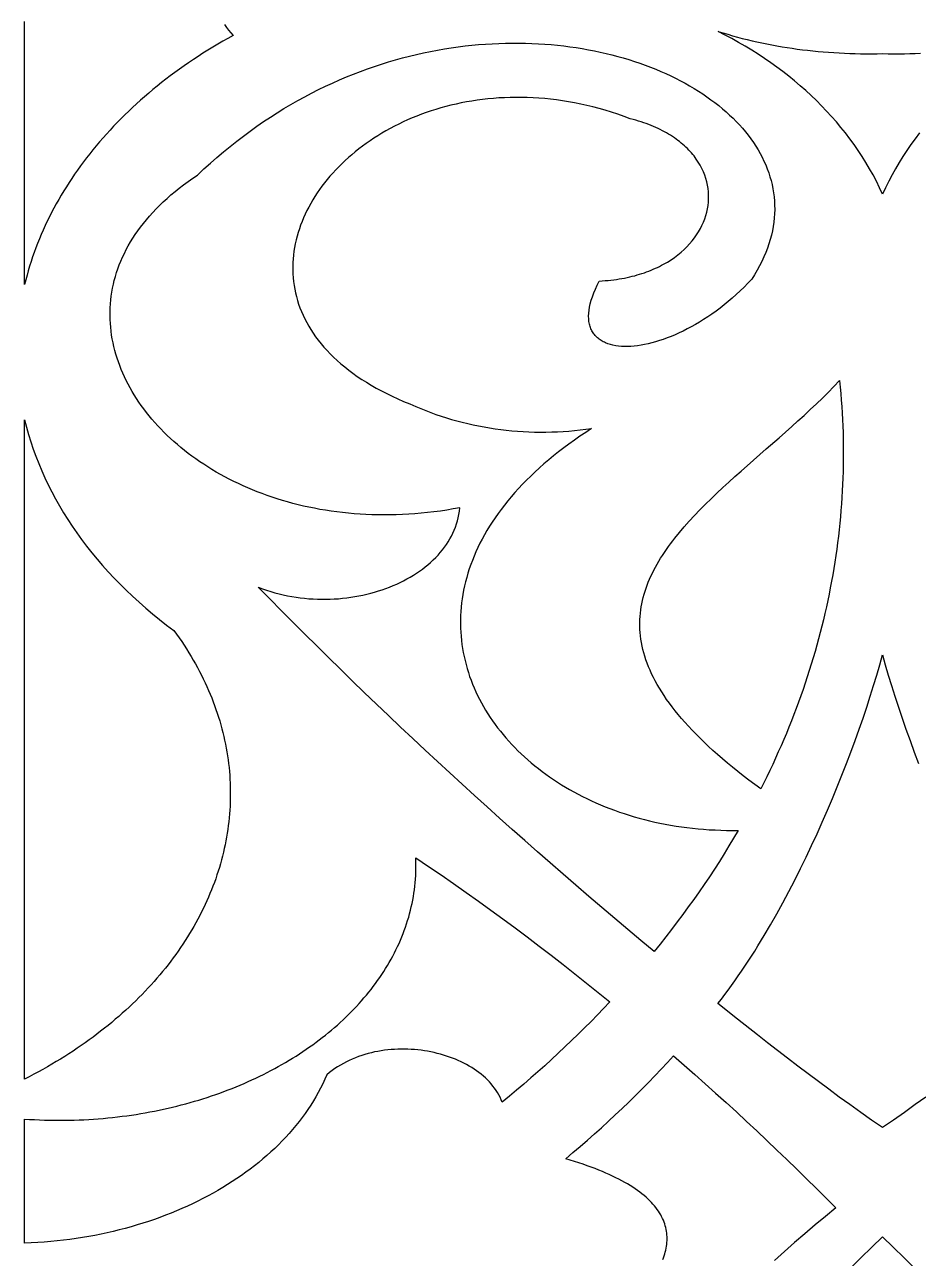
# Model space of a CAD drawing. Extents: x -4950 to -2150, y -1354 to 1346.
# Drawn here: x -4749.8 to -4594.3, y -389.5 to -174.9 of the extents above; entities that cross this region are included whole.
import ezdxf

# ---------------------------------------------------------------- set-up
doc = ezdxf.new("R2010")
doc.units = 0
doc.layers.add('LAYER_1', color=18, linetype='CONTINUOUS')

msp = doc.modelspace()

# ---------------------------------------------------------------- linework, layer by layer
at = {"layer": 'LAYER_1'}
for points in [[(-4715.04, -174.92), (-4714.71, -175.4), (-4714.36, -175.88), (-4713.98, -176.35), (-4713.58, -176.81), (-4714.47, -177.31), (-4715.36, -177.81), (-4716.24, -178.32), (-4717.1, -178.84), (-4717.96, -179.37), (-4718.81, -179.9), (-4719.65, -180.44), (-4720.48, -180.99), (-4721.3, -181.55), (-4722.11, -182.11), (-4722.91, -182.68), (-4723.7, -183.25), (-4724.49, -183.83), (-4725.26, -184.42), (-4726.02, -185.01), (-4726.77, -185.61), (-4727.51, -186.22), (-4728.24, -186.83), (-4728.96, -187.45), (-4729.67, -188.07), (-4730.37, -188.7), (-4731.06, -189.33), (-4731.74, -189.98), (-4732.41, -190.62), (-4733.07, -191.27), (-4733.72, -191.93), (-4734.36, -192.59), (-4734.98, -193.26), (-4735.6, -193.94), (-4736.2, -194.61), (-4736.79, -195.3), (-4737.38, -195.98), (-4737.95, -196.68), (-4738.51, -197.38), (-4739.06, -198.08), (-4739.6, -198.78), (-4740.12, -199.5), (-4740.64, -200.21), (-4741.14, -200.93), (-4741.63, -201.66), (-4742.11, -202.39), (-4742.58, -203.12), (-4743.04, -203.85), (-4743.49, -204.6), (-4743.92, -205.34), (-4744.34, -206.09), (-4744.75, -206.84), (-4745.15, -207.6), (-4745.54, -208.35), (-4745.91, -209.12), (-4746.27, -209.88), (-4746.62, -210.65), (-4746.96, -211.42), (-4747.28, -212.2), (-4747.6, -212.98), (-4747.9, -213.76), (-4748.18, -214.54), (-4748.46, -215.33), (-4748.72, -216.12), (-4748.97, -216.91), (-4749.21, -217.71), (-4749.43, -218.51), (-4749.64, -219.31), (-4749.84, -220.11), (-4749.84, -174.39)], [(-4594.11, -193.76), (-4594.87, -194.76), (-4595.61, -195.77), (-4596.32, -196.79), (-4597, -197.84), (-4597.66, -198.9), (-4598.3, -199.97), (-4598.9, -201.06), (-4599.48, -202.16), (-4600.03, -203.28), (-4600.55, -204.41), (-4601.07, -203.28), (-4601.62, -202.16), (-4602.2, -201.06), (-4602.81, -199.97), (-4603.44, -198.9), (-4604.1, -197.84), (-4604.79, -196.79), (-4605.5, -195.77), (-4606.23, -194.76), (-4606.99, -193.76), (-4607.78, -192.78), (-4608.59, -191.82), (-4609.42, -190.87), (-4610.28, -189.94), (-4611.16, -189.03), (-4612.06, -188.13), (-4612.98, -187.25), (-4613.92, -186.38), (-4614.89, -185.54), (-4615.87, -184.7), (-4616.88, -183.89), (-4617.91, -183.09), (-4618.95, -182.31), (-4620.01, -181.55), (-4621.1, -180.81), (-4622.2, -180.08), (-4623.32, -179.37), (-4624.45, -178.68), (-4625.6, -178.01), (-4626.77, -177.35), (-4627.95, -176.72), (-4629.15, -176.1), (-4628.32, -176.35), (-4627.49, -176.6), (-4626.65, -176.84), (-4625.81, -177.07), (-4624.96, -177.3), (-4624.11, -177.51), (-4623.26, -177.71), (-4622.4, -177.91), (-4621.53, -178.1), (-4620.67, -178.28), (-4619.8, -178.45), (-4618.92, -178.61), (-4618.04, -178.76), (-4617.16, -178.9), (-4616.27, -179.03), (-4615.38, -179.16), (-4614.48, -179.28), (-4613.58, -179.38), (-4612.68, -179.48), (-4611.77, -179.57), (-4610.86, -179.65), (-4609.94, -179.72), (-4609.02, -179.79), (-4608.1, -179.84), (-4607.17, -179.89), (-4606.24, -179.92), (-4605.3, -179.95), (-4604.36, -179.97), (-4603.41, -179.98), (-4602.46, -179.98), (-4601.51, -179.97), (-4600.55, -179.95), (-4599.59, -179.97), (-4598.64, -179.98), (-4597.69, -179.98), (-4596.75, -179.97), (-4595.8, -179.95), (-4594.87, -179.92), (-4593.93, -179.89)], [(-4593.03, -361.43), (-4594.88, -362.76), (-4596.75, -364.1), (-4598.64, -365.43), (-4600.55, -366.75), (-4602.46, -365.43), (-4604.35, -364.1), (-4606.22, -362.76), (-4608.07, -361.43), (-4609.9, -360.09), (-4611.72, -358.75), (-4613.52, -357.4), (-4615.3, -356.05), (-4617.07, -354.7), (-4618.83, -353.35), (-4620.58, -351.99), (-4622.32, -350.63), (-4625.77, -347.91), (-4629.19, -345.17), (-4628.59, -344.4), (-4628, -343.63), (-4627.41, -342.83), (-4626.82, -342.03), (-4626.24, -341.21), (-4625.65, -340.38), (-4625.08, -339.54), (-4624.5, -338.68), (-4623.93, -337.81), (-4623.36, -336.93), (-4622.8, -336.05), (-4622.24, -335.15), (-4621.13, -333.32), (-4620.03, -331.46), (-4618.96, -329.56), (-4617.9, -327.63), (-4616.86, -325.68), (-4615.83, -323.71), (-4614.83, -321.71), (-4613.85, -319.7), (-4612.89, -317.68), (-4611.95, -315.65), (-4611.04, -313.61), (-4610.15, -311.56), (-4609.28, -309.52), (-4608.44, -307.49), (-4607.62, -305.46), (-4606.83, -303.44), (-4606.07, -301.43), (-4605.33, -299.44), (-4604.62, -297.47), (-4603.95, -295.53), (-4603.3, -293.61), (-4602.69, -291.72), (-4602.1, -289.87), (-4601.55, -288.05), (-4601.04, -286.28), (-4600.55, -284.54), (-4600.07, -286.28), (-4599.55, -288.05), (-4599, -289.87), (-4598.42, -291.72), (-4597.8, -293.61), (-4597.16, -295.53), (-4596.48, -297.47), (-4595.77, -299.44), (-4595.04, -301.43), (-4594.28, -303.44)], [(-4638.78, -389.72), (-4638.65, -389.39), (-4638.54, -389.05), (-4638.44, -388.72), (-4638.35, -388.39), (-4638.27, -388.06), (-4638.2, -387.73), (-4638.14, -387.4), (-4638.1, -387.07), (-4638.07, -386.74), (-4638.05, -386.41), (-4638.04, -386.09), (-4638.05, -385.76), (-4638.06, -385.43), (-4638.1, -385.11), (-4638.14, -384.78), (-4638.2, -384.46), (-4638.27, -384.14), (-4638.35, -383.82), (-4638.45, -383.5), (-4638.57, -383.18), (-4638.69, -382.86), (-4638.83, -382.54), (-4638.99, -382.23), (-4639.16, -381.92), (-4639.35, -381.6), (-4639.55, -381.29), (-4639.76, -380.98), (-4639.99, -380.67), (-4640.24, -380.37), (-4640.5, -380.06), (-4640.78, -379.76), (-4641.07, -379.46), (-4641.38, -379.16), (-4641.71, -378.86), (-4642.05, -378.57), (-4642.41, -378.27), (-4642.79, -377.98), (-4643.18, -377.69), (-4643.6, -377.4), (-4644.02, -377.12), (-4644.47, -376.84), (-4644.93, -376.56), (-4645.41, -376.28), (-4645.91, -376), (-4646.43, -375.73), (-4646.97, -375.46), (-4647.52, -375.19), (-4648.1, -374.92), (-4648.69, -374.66), (-4649.3, -374.4), (-4649.93, -374.14), (-4650.58, -373.88), (-4651.25, -373.63), (-4651.94, -373.38), (-4652.65, -373.13), (-4653.38, -372.89), (-4654.13, -372.65), (-4654.9, -372.41), (-4655.69, -372.18), (-4654.42, -371.11), (-4653.16, -370.04), (-4651.91, -368.95), (-4650.68, -367.86), (-4649.46, -366.77), (-4648.26, -365.66), (-4647.06, -364.55), (-4645.88, -363.44), (-4644.71, -362.31), (-4643.56, -361.18), (-4642.42, -360.04), (-4641.29, -358.9), (-4640.17, -357.75), (-4639.07, -356.59), (-4637.98, -355.43), (-4636.9, -354.25), (-4635.06, -355.87), (-4633.22, -357.49), (-4631.4, -359.11), (-4629.59, -360.75), (-4627.79, -362.38), (-4625.99, -364.03), (-4624.22, -365.67), (-4622.45, -367.33), (-4620.69, -368.99), (-4618.94, -370.65), (-4617.21, -372.32), (-4615.49, -373.99), (-4613.77, -375.66), (-4612.07, -377.34), (-4610.38, -379.03), (-4608.7, -380.71), (-4610.5, -382.19), (-4612.29, -383.69), (-4614.08, -385.2), (-4615.85, -386.73), (-4617.61, -388.28), (-4619.36, -389.84)], [(-4606.18, -391.24), (-4604.3, -389.39), (-4602.42, -387.56), (-4600.55, -385.76), (-4598.68, -387.56), (-4596.8, -389.39), (-4594.92, -391.24)]]:
    msp.add_lwpolyline(points, dxfattribs=at)
for points in [[(-4640.31, -336.1), (-4642.59, -334.19), (-4644.87, -332.28), (-4647.14, -330.37), (-4649.41, -328.45), (-4651.66, -326.53), (-4653.9, -324.6), (-4656.14, -322.67), (-4658.37, -320.73), (-4660.59, -318.79), (-4662.8, -316.84), (-4665, -314.89), (-4667.19, -312.93), (-4669.37, -310.96), (-4671.55, -309), (-4673.72, -307.02), (-4675.87, -305.05), (-4678.02, -303.06), (-4680.16, -301.08), (-4682.29, -299.08), (-4684.42, -297.09), (-4686.53, -295.08), (-4688.63, -293.08), (-4690.73, -291.07), (-4692.82, -289.05), (-4694.89, -287.03), (-4696.96, -285), (-4699.02, -282.97), (-4701.07, -280.94), (-4703.12, -278.9), (-4705.15, -276.85), (-4707.17, -274.8), (-4709.19, -272.75), (-4708.47, -273.02), (-4707.75, -273.27), (-4707.02, -273.5), (-4706.29, -273.72), (-4705.56, -273.91), (-4704.83, -274.08), (-4704.09, -274.24), (-4703.35, -274.38), (-4702.61, -274.5), (-4701.87, -274.6), (-4701.12, -274.69), (-4700.38, -274.76), (-4699.64, -274.81), (-4698.9, -274.84), (-4698.16, -274.86), (-4697.43, -274.86), (-4696.69, -274.84), (-4695.96, -274.81), (-4695.24, -274.76), (-4694.51, -274.69), (-4693.8, -274.61), (-4693.08, -274.52), (-4692.37, -274.4), (-4691.67, -274.28), (-4690.98, -274.13), (-4690.29, -273.98), (-4689.61, -273.81), (-4688.94, -273.62), (-4688.27, -273.42), (-4687.62, -273.21), (-4686.97, -272.98), (-4686.33, -272.74), (-4685.71, -272.48), (-4685.09, -272.22), (-4684.49, -271.93), (-4683.9, -271.64), (-4683.32, -271.33), (-4682.75, -271.01), (-4682.2, -270.68), (-4681.66, -270.34), (-4681.14, -269.98), (-4680.63, -269.62), (-4680.13, -269.24), (-4679.65, -268.85), (-4679.19, -268.45), (-4678.74, -268.03), (-4678.31, -267.61), (-4677.9, -267.18), (-4677.51, -266.73), (-4677.13, -266.28), (-4676.78, -265.82), (-4676.44, -265.34), (-4676.13, -264.86), (-4675.83, -264.36), (-4675.56, -263.86), (-4675.31, -263.35), (-4675.07, -262.83), (-4674.87, -262.3), (-4674.68, -261.76), (-4674.52, -261.22), (-4674.38, -260.67), (-4674.27, -260.1), (-4674.18, -259.53), (-4674.12, -258.96), (-4675.25, -259.16), (-4676.38, -259.35), (-4677.5, -259.51), (-4678.62, -259.66), (-4679.73, -259.79), (-4680.83, -259.9), (-4681.92, -260), (-4683.01, -260.07), (-4684.1, -260.13), (-4685.17, -260.17), (-4686.24, -260.2), (-4687.3, -260.2), (-4688.36, -260.19), (-4689.4, -260.17), (-4690.44, -260.12), (-4691.47, -260.07), (-4692.5, -259.99), (-4693.51, -259.9), (-4694.52, -259.79), (-4695.51, -259.67), (-4696.5, -259.54), (-4697.48, -259.39), (-4698.46, -259.22), (-4699.42, -259.04), (-4700.37, -258.85), (-4701.31, -258.64), (-4702.25, -258.42), (-4703.17, -258.18), (-4704.09, -257.93), (-4704.99, -257.67), (-4705.88, -257.4), (-4706.77, -257.11), (-4707.64, -256.81), (-4708.5, -256.49), (-4709.36, -256.17), (-4710.2, -255.83), (-4711.03, -255.48), (-4711.84, -255.12), (-4712.65, -254.75), (-4713.45, -254.37), (-4714.23, -253.97), (-4715, -253.57), (-4715.76, -253.15), (-4716.51, -252.73), (-4717.24, -252.29), (-4717.96, -251.85), (-4718.67, -251.39), (-4719.37, -250.93), (-4720.05, -250.45), (-4720.72, -249.97), (-4721.38, -249.48), (-4722.03, -248.97), (-4722.66, -248.46), (-4723.27, -247.95), (-4723.87, -247.42), (-4724.46, -246.89), (-4725.04, -246.35), (-4725.6, -245.8), (-4726.14, -245.24), (-4726.67, -244.68), (-4727.19, -244.11), (-4727.69, -243.53), (-4728.17, -242.95), (-4728.64, -242.36), (-4729.1, -241.76), (-4729.54, -241.16), (-4729.96, -240.56), (-4730.37, -239.94), (-4730.76, -239.33), (-4731.13, -238.7), (-4731.49, -238.08), (-4731.83, -237.44), (-4732.16, -236.81), (-4732.47, -236.17), (-4732.76, -235.52), (-4733.03, -234.88), (-4733.29, -234.22), (-4733.53, -233.57), (-4733.75, -232.91), (-4733.95, -232.25), (-4734.14, -231.59), (-4734.31, -230.92), (-4734.46, -230.25), (-4734.59, -229.58), (-4734.7, -228.91), (-4734.79, -228.23), (-4734.87, -227.56), (-4734.92, -226.88), (-4734.96, -226.2), (-4734.98, -225.52), (-4734.98, -224.84), (-4734.95, -224.16), (-4734.91, -223.48), (-4734.85, -222.8), (-4734.77, -222.12), (-4734.67, -221.44), (-4734.54, -220.76), (-4734.4, -220.08), (-4734.24, -219.4), (-4734.05, -218.72), (-4733.84, -218.05), (-4733.62, -217.37), (-4733.37, -216.7), (-4733.1, -216.03), (-4732.81, -215.36), (-4732.49, -214.7), (-4732.16, -214.03), (-4731.8, -213.37), (-4731.42, -212.71), (-4731.02, -212.06), (-4730.59, -211.41), (-4730.14, -210.76), (-4729.67, -210.12), (-4729.18, -209.48), (-4728.66, -208.84), (-4728.12, -208.21), (-4727.56, -207.59), (-4726.97, -206.97), (-4726.36, -206.35), (-4725.72, -205.74), (-4725.06, -205.13), (-4724.38, -204.53), (-4723.67, -203.94), (-4722.94, -203.35), (-4722.18, -202.77), (-4721.39, -202.2), (-4720.59, -201.63), (-4719.75, -201.07), (-4718.64, -200.02), (-4717.51, -198.99), (-4716.38, -198), (-4715.24, -197.03), (-4714.1, -196.09), (-4712.94, -195.18), (-4711.78, -194.29), (-4710.62, -193.43), (-4709.44, -192.59), (-4708.27, -191.78), (-4707.08, -191), (-4705.9, -190.24), (-4704.71, -189.51), (-4703.51, -188.8), (-4702.31, -188.12), (-4701.11, -187.46), (-4699.9, -186.82), (-4698.69, -186.22), (-4697.48, -185.63), (-4696.26, -185.07), (-4695.05, -184.53), (-4693.83, -184.01), (-4692.61, -183.52), (-4691.39, -183.05), (-4690.17, -182.61), (-4688.95, -182.18), (-4687.73, -181.78), (-4686.51, -181.4), (-4685.29, -181.05), (-4684.07, -180.71), (-4682.86, -180.4), (-4681.64, -180.1), (-4680.43, -179.83), (-4679.22, -179.58), (-4678.01, -179.35), (-4676.8, -179.14), (-4675.6, -178.95), (-4674.41, -178.78), (-4673.21, -178.63), (-4672.02, -178.5), (-4670.84, -178.39), (-4669.66, -178.3), (-4668.48, -178.23), (-4667.32, -178.18), (-4666.15, -178.14), (-4665, -178.12), (-4663.85, -178.13), (-4662.71, -178.14), (-4661.57, -178.18), (-4660.44, -178.24), (-4659.33, -178.31), (-4658.21, -178.4), (-4657.11, -178.5), (-4656.02, -178.62), (-4654.94, -178.76), (-4653.86, -178.92), (-4652.8, -179.09), (-4651.74, -179.28), (-4650.7, -179.48), (-4649.67, -179.7), (-4648.65, -179.93), (-4647.64, -180.18), (-4646.64, -180.44), (-4645.66, -180.72), (-4644.68, -181.01), (-4643.72, -181.32), (-4642.78, -181.64), (-4641.85, -181.97), (-4640.93, -182.32), (-4640.02, -182.68), (-4639.13, -183.05), (-4638.26, -183.44), (-4637.4, -183.84), (-4636.56, -184.25), (-4635.73, -184.67), (-4634.92, -185.11), (-4634.12, -185.56), (-4633.34, -186.02), (-4632.58, -186.49), (-4631.84, -186.97), (-4631.12, -187.46), (-4630.41, -187.97), (-4629.72, -188.48), (-4629.05, -189.01), (-4628.4, -189.54), (-4627.77, -190.09), (-4627.16, -190.64), (-4626.57, -191.2), (-4626, -191.78), (-4625.45, -192.36), (-4624.92, -192.95), (-4624.41, -193.55), (-4623.93, -194.16), (-4623.47, -194.78), (-4623.03, -195.4), (-4622.61, -196.04), (-4622.22, -196.68), (-4621.85, -197.32), (-4621.5, -197.98), (-4621.18, -198.64), (-4620.88, -199.31), (-4620.61, -199.99), (-4620.36, -200.67), (-4620.14, -201.36), (-4619.94, -202.05), (-4619.77, -202.75), (-4619.63, -203.46), (-4619.51, -204.17), (-4619.42, -204.88), (-4619.36, -205.61), (-4619.33, -206.33), (-4619.32, -207.06), (-4619.34, -207.8), (-4619.39, -208.53), (-4619.47, -209.28), (-4619.58, -210.02), (-4619.72, -210.77), (-4619.89, -211.53), (-4620.09, -212.28), (-4620.32, -213.04), (-4620.58, -213.8), (-4620.88, -214.57), (-4621.2, -215.33), (-4621.56, -216.1), (-4621.95, -216.87), (-4622.37, -217.64), (-4622.83, -218.41), (-4623.32, -219.19), (-4623.98, -219.89), (-4624.65, -220.57), (-4625.33, -221.23), (-4626.02, -221.87), (-4626.71, -222.49), (-4627.41, -223.09), (-4628.12, -223.66), (-4628.82, -224.21), (-4629.53, -224.74), (-4630.25, -225.25), (-4630.96, -225.74), (-4631.68, -226.21), (-4632.4, -226.65), (-4633.11, -227.07), (-4633.83, -227.47), (-4634.54, -227.85), (-4635.24, -228.21), (-4635.95, -228.54), (-4636.65, -228.86), (-4637.34, -229.15), (-4638.03, -229.41), (-4638.71, -229.66), (-4639.38, -229.88), (-4640.04, -230.09), (-4640.69, -230.27), (-4641.33, -230.42), (-4641.96, -230.56), (-4642.58, -230.67), (-4643.19, -230.76), (-4643.78, -230.83), (-4644.36, -230.87), (-4644.92, -230.89), (-4645.46, -230.89), (-4645.99, -230.87), (-4646.5, -230.83), (-4646.99, -230.76), (-4647.46, -230.67), (-4647.91, -230.56), (-4648.34, -230.42), (-4648.75, -230.26), (-4648.95, -230.17), (-4649.14, -230.08), (-4649.32, -229.98), (-4649.5, -229.87), (-4649.67, -229.76), (-4649.84, -229.65), (-4650, -229.52), (-4650.15, -229.4), (-4650.29, -229.26), (-4650.43, -229.12), (-4650.57, -228.98), (-4650.69, -228.83), (-4650.81, -228.67), (-4650.93, -228.51), (-4651.03, -228.34), (-4651.13, -228.16), (-4651.22, -227.98), (-4651.3, -227.8), (-4651.38, -227.61), (-4651.45, -227.41), (-4651.51, -227.21), (-4651.56, -227), (-4651.6, -226.78), (-4651.64, -226.56), (-4651.69, -226.1), (-4651.7, -225.62), (-4651.69, -225.11), (-4651.63, -224.59), (-4651.54, -224.03), (-4651.42, -223.46), (-4651.25, -222.86), (-4651.05, -222.24), (-4650.81, -221.59), (-4650.53, -220.92), (-4650.21, -220.22), (-4649.84, -219.51), (-4649.33, -219.48), (-4648.82, -219.44), (-4648.32, -219.4), (-4647.82, -219.35), (-4647.33, -219.29), (-4646.85, -219.22), (-4646.38, -219.15), (-4645.91, -219.07), (-4645.45, -218.99), (-4644.99, -218.89), (-4644.54, -218.8), (-4644.1, -218.69), (-4643.67, -218.58), (-4643.24, -218.46), (-4642.82, -218.34), (-4642.41, -218.21), (-4642, -218.07), (-4641.6, -217.93), (-4641.21, -217.78), (-4640.82, -217.63), (-4640.44, -217.47), (-4640.07, -217.3), (-4639.7, -217.13), (-4639.34, -216.96), (-4638.99, -216.78), (-4638.65, -216.59), (-4637.98, -216.21), (-4637.34, -215.81), (-4636.73, -215.39), (-4636.15, -214.95), (-4635.6, -214.5), (-4635.08, -214.03), (-4634.58, -213.55), (-4634.12, -213.05), (-4633.69, -212.54), (-4633.28, -212.02), (-4632.91, -211.49), (-4632.56, -210.95), (-4632.25, -210.4), (-4631.97, -209.85), (-4631.71, -209.28), (-4631.49, -208.71), (-4631.3, -208.13), (-4631.14, -207.55), (-4631.02, -206.96), (-4630.92, -206.38), (-4630.85, -205.78), (-4630.82, -205.19), (-4630.82, -204.6), (-4630.85, -204.01), (-4630.91, -203.41), (-4631.01, -202.83), (-4631.14, -202.24), (-4631.3, -201.66), (-4631.49, -201.08), (-4631.72, -200.51), (-4631.98, -199.94), (-4632.28, -199.38), (-4632.61, -198.83), (-4632.97, -198.29), (-4633.16, -198.02), (-4633.36, -197.76), (-4633.57, -197.49), (-4633.79, -197.24), (-4634.02, -196.98), (-4634.26, -196.73), (-4634.5, -196.48), (-4634.76, -196.23), (-4635.02, -195.98), (-4635.29, -195.74), (-4635.57, -195.51), (-4635.86, -195.27), (-4636.15, -195.05), (-4636.46, -194.82), (-4636.77, -194.6), (-4637.1, -194.38), (-4637.43, -194.17), (-4637.77, -193.96), (-4638.12, -193.75), (-4638.48, -193.55), (-4638.85, -193.36), (-4639.22, -193.17), (-4639.61, -192.98), (-4640, -192.8), (-4640.41, -192.62), (-4640.82, -192.45), (-4641.24, -192.29), (-4641.67, -192.13), (-4642.11, -191.97), (-4642.56, -191.82), (-4643.02, -191.68), (-4643.49, -191.54), (-4643.96, -191.41), (-4644.45, -191.28), (-4645.54, -190.88), (-4646.63, -190.51), (-4647.72, -190.15), (-4648.8, -189.82), (-4649.87, -189.52), (-4650.95, -189.24), (-4652.01, -188.98), (-4653.08, -188.74), (-4654.13, -188.53), (-4655.19, -188.34), (-4656.23, -188.17), (-4657.27, -188.02), (-4658.31, -187.89), (-4659.34, -187.79), (-4660.36, -187.7), (-4661.37, -187.64), (-4662.38, -187.6), (-4663.38, -187.57), (-4664.38, -187.57), (-4665.36, -187.58), (-4666.34, -187.62), (-4667.31, -187.67), (-4668.27, -187.74), (-4669.23, -187.83), (-4670.17, -187.94), (-4671.11, -188.06), (-4672.04, -188.2), (-4672.96, -188.36), (-4673.87, -188.54), (-4674.77, -188.73), (-4675.66, -188.94), (-4676.54, -189.16), (-4677.41, -189.4), (-4678.26, -189.66), (-4679.11, -189.93), (-4679.95, -190.21), (-4680.78, -190.51), (-4681.59, -190.82), (-4682.39, -191.15), (-4683.19, -191.49), (-4683.96, -191.85), (-4684.73, -192.21), (-4685.49, -192.59), (-4686.23, -192.99), (-4686.96, -193.39), (-4687.67, -193.81), (-4688.38, -194.24), (-4689.07, -194.68), (-4689.74, -195.13), (-4690.41, -195.59), (-4691.05, -196.06), (-4691.69, -196.54), (-4692.31, -197.03), (-4692.91, -197.54), (-4693.5, -198.05), (-4694.07, -198.57), (-4694.63, -199.1), (-4695.18, -199.63), (-4695.7, -200.18), (-4696.21, -200.73), (-4696.71, -201.29), (-4697.19, -201.86), (-4697.65, -202.44), (-4698.1, -203.02), (-4698.52, -203.61), (-4698.93, -204.2), (-4699.33, -204.8), (-4699.7, -205.41), (-4700.06, -206.02), (-4700.4, -206.64), (-4700.72, -207.26), (-4701.02, -207.89), (-4701.31, -208.52), (-4701.57, -209.15), (-4701.82, -209.79), (-4702.04, -210.43), (-4702.25, -211.07), (-4702.44, -211.72), (-4702.6, -212.37), (-4702.75, -213.02), (-4702.88, -213.68), (-4702.98, -214.33), (-4703.06, -214.99), (-4703.13, -215.65), (-4703.17, -216.3), (-4703.19, -216.96), (-4703.19, -217.62), (-4703.16, -218.28), (-4703.12, -218.94), (-4703.05, -219.6), (-4702.96, -220.26), (-4702.85, -220.91), (-4702.71, -221.57), (-4702.55, -222.22), (-4702.37, -222.87), (-4702.16, -223.52), (-4701.93, -224.16), (-4701.67, -224.81), (-4701.39, -225.45), (-4701.09, -226.08), (-4700.76, -226.71), (-4700.41, -227.34), (-4700.03, -227.97), (-4699.63, -228.59), (-4699.2, -229.2), (-4698.74, -229.81), (-4698.26, -230.41), (-4697.75, -231.01), (-4697.22, -231.6), (-4696.66, -232.19), (-4696.07, -232.77), (-4695.45, -233.34), (-4694.81, -233.9), (-4694.14, -234.46), (-4693.45, -235.01), (-4692.72, -235.55), (-4691.97, -236.09), (-4691.19, -236.61), (-4690.38, -237.13), (-4689.54, -237.63), (-4688.67, -238.13), (-4687.77, -238.62), (-4686.84, -239.09), (-4685.89, -239.56), (-4684.9, -240.02), (-4683.89, -240.46), (-4682.84, -240.89), (-4681.76, -241.32), (-4680.9, -241.69), (-4680.03, -242.04), (-4679.15, -242.38), (-4678.26, -242.7), (-4677.36, -243.01), (-4676.45, -243.3), (-4675.54, -243.57), (-4674.61, -243.83), (-4673.68, -244.07), (-4672.74, -244.3), (-4671.8, -244.51), (-4670.85, -244.71), (-4669.89, -244.89), (-4668.93, -245.05), (-4667.96, -245.2), (-4666.99, -245.33), (-4666.02, -245.44), (-4665.04, -245.54), (-4664.06, -245.62), (-4663.07, -245.69), (-4662.09, -245.74), (-4661.1, -245.77), (-4660.11, -245.78), (-4659.12, -245.78), (-4658.12, -245.76), (-4657.13, -245.73), (-4656.14, -245.68), (-4655.15, -245.61), (-4654.16, -245.52), (-4653.17, -245.42), (-4652.18, -245.3), (-4651.19, -245.17), (-4652.21, -245.83), (-4653.21, -246.5), (-4654.18, -247.18), (-4655.12, -247.86), (-4656.04, -248.54), (-4656.93, -249.23), (-4657.8, -249.92), (-4658.65, -250.62), (-4659.47, -251.32), (-4660.26, -252.02), (-4661.04, -252.73), (-4661.78, -253.44), (-4662.51, -254.15), (-4663.21, -254.87), (-4663.88, -255.59), (-4664.54, -256.31), (-4665.17, -257.03), (-4665.78, -257.76), (-4666.36, -258.49), (-4666.92, -259.22), (-4667.46, -259.95), (-4667.98, -260.69), (-4668.47, -261.43), (-4668.94, -262.16), (-4669.39, -262.9), (-4669.82, -263.64), (-4670.22, -264.38), (-4670.61, -265.13), (-4670.97, -265.87), (-4671.31, -266.61), (-4671.63, -267.35), (-4671.93, -268.1), (-4672.21, -268.84), (-4672.47, -269.58), (-4672.71, -270.32), (-4672.92, -271.07), (-4673.12, -271.81), (-4673.3, -272.55), (-4673.45, -273.29), (-4673.59, -274.02), (-4673.71, -274.76), (-4673.8, -275.49), (-4673.88, -276.23), (-4673.94, -276.96), (-4673.98, -277.69), (-4674, -278.42), (-4674.01, -279.14), (-4673.99, -279.86), (-4673.95, -280.58), (-4673.9, -281.3), (-4673.83, -282.01), (-4673.74, -282.72), (-4673.63, -283.43), (-4673.51, -284.13), (-4673.37, -284.83), (-4673.21, -285.53), (-4673.03, -286.22), (-4672.84, -286.91), (-4672.63, -287.59), (-4672.4, -288.27), (-4672.15, -288.95), (-4671.89, -289.62), (-4671.61, -290.28), (-4671.32, -290.94), (-4671.01, -291.59), (-4670.69, -292.24), (-4670.34, -292.89), (-4669.99, -293.52), (-4669.62, -294.16), (-4669.23, -294.78), (-4668.82, -295.4), (-4668.41, -296.01), (-4667.97, -296.62), (-4667.53, -297.22), (-4667.06, -297.81), (-4666.59, -298.4), (-4666.1, -298.97), (-4665.59, -299.55), (-4665.07, -300.11), (-4664.54, -300.66), (-4664, -301.21), (-4663.44, -301.75), (-4662.86, -302.28), (-4662.28, -302.81), (-4661.68, -303.32), (-4661.06, -303.83), (-4660.44, -304.32), (-4659.8, -304.81), (-4659.15, -305.29), (-4658.49, -305.76), (-4657.81, -306.22), (-4657.13, -306.67), (-4656.43, -307.11), (-4655.72, -307.54), (-4655, -307.96), (-4654.26, -308.37), (-4653.52, -308.77), (-4652.76, -309.16), (-4652, -309.54), (-4651.22, -309.9), (-4650.43, -310.26), (-4649.63, -310.6), (-4648.82, -310.94), (-4648, -311.26), (-4647.18, -311.57), (-4646.34, -311.87), (-4645.49, -312.15), (-4644.63, -312.42), (-4643.76, -312.68), (-4642.88, -312.93), (-4642, -313.17), (-4641.1, -313.39), (-4640.2, -313.6), (-4639.28, -313.8), (-4638.36, -313.98), (-4637.43, -314.15), (-4636.49, -314.3), (-4635.55, -314.45), (-4634.59, -314.57), (-4633.63, -314.69), (-4632.66, -314.79), (-4631.68, -314.87), (-4630.7, -314.94), (-4629.7, -314.99), (-4628.71, -315.03), (-4627.7, -315.06), (-4626.69, -315.07), (-4625.67, -315.06), (-4626.46, -316.42), (-4627.28, -317.77), (-4628.1, -319.12), (-4628.95, -320.46), (-4629.81, -321.79), (-4630.69, -323.12), (-4631.58, -324.45), (-4632.49, -325.76), (-4633.41, -327.08), (-4634.35, -328.38), (-4635.3, -329.68), (-4636.27, -330.98), (-4637.26, -332.27), (-4638.26, -333.55), (-4639.27, -334.83)], [(-4621.75, -307.85), (-4622.79, -307.08), (-4623.8, -306.32), (-4624.78, -305.57), (-4625.74, -304.82), (-4626.66, -304.07), (-4627.55, -303.34), (-4628.41, -302.6), (-4629.25, -301.88), (-4630.06, -301.16), (-4630.84, -300.44), (-4631.59, -299.73), (-4632.31, -299.03), (-4633.01, -298.33), (-4633.68, -297.64), (-4634.33, -296.95), (-4634.94, -296.26), (-4635.54, -295.59), (-4636.1, -294.91), (-4636.64, -294.24), (-4637.16, -293.58), (-4637.65, -292.92), (-4638.12, -292.27), (-4638.56, -291.62), (-4638.98, -290.97), (-4639.38, -290.33), (-4639.75, -289.7), (-4640.1, -289.07), (-4640.42, -288.44), (-4640.73, -287.82), (-4641.01, -287.2), (-4641.27, -286.59), (-4641.51, -285.98), (-4641.72, -285.37), (-4641.92, -284.77), (-4642.1, -284.17), (-4642.25, -283.58), (-4642.39, -282.99), (-4642.5, -282.4), (-4642.6, -281.82), (-4642.67, -281.24), (-4642.73, -280.66), (-4642.77, -280.09), (-4642.79, -279.52), (-4642.79, -278.95), (-4642.78, -278.39), (-4642.74, -277.83), (-4642.69, -277.28), (-4642.63, -276.72), (-4642.54, -276.17), (-4642.44, -275.63), (-4642.33, -275.08), (-4642.19, -274.54), (-4642.05, -274), (-4641.88, -273.47), (-4641.71, -272.94), (-4641.51, -272.41), (-4641.31, -271.88), (-4641.09, -271.35), (-4640.85, -270.83), (-4640.6, -270.31), (-4640.34, -269.79), (-4640.07, -269.27), (-4639.78, -268.76), (-4639.49, -268.25), (-4639.17, -267.74), (-4638.85, -267.23), (-4638.52, -266.72), (-4638.17, -266.22), (-4637.82, -265.71), (-4637.45, -265.21), (-4637.07, -264.71), (-4636.69, -264.22), (-4635.89, -263.22), (-4635.05, -262.24), (-4634.18, -261.26), (-4633.27, -260.28), (-4632.34, -259.31), (-4631.38, -258.34), (-4630.39, -257.37), (-4629.38, -256.41), (-4628.35, -255.44), (-4627.31, -254.48), (-4626.24, -253.52), (-4625.17, -252.56), (-4622.98, -250.64), (-4620.78, -248.72), (-4618.56, -246.78), (-4616.36, -244.83), (-4615.27, -243.85), (-4614.19, -242.87), (-4613.12, -241.88), (-4612.06, -240.88), (-4611.02, -239.88), (-4610, -238.87), (-4609.01, -237.85), (-4608.03, -236.83), (-4607.92, -237.96), (-4607.82, -239.09), (-4607.73, -240.22), (-4607.65, -241.35), (-4607.58, -242.48), (-4607.52, -243.61), (-4607.47, -244.74), (-4607.43, -245.87), (-4607.41, -247), (-4607.39, -248.13), (-4607.38, -249.26), (-4607.39, -250.39), (-4607.4, -251.51), (-4607.43, -252.64), (-4607.46, -253.77), (-4607.51, -254.9), (-4607.56, -256.03), (-4607.63, -257.15), (-4607.7, -258.28), (-4607.79, -259.4), (-4607.89, -260.53), (-4607.99, -261.65), (-4608.11, -262.78), (-4608.24, -263.9), (-4608.38, -265.02), (-4608.53, -266.15), (-4608.69, -267.27), (-4608.86, -268.39), (-4609.04, -269.51), (-4609.22, -270.62), (-4609.43, -271.74), (-4609.64, -272.86), (-4609.86, -273.97), (-4610.09, -275.09), (-4610.33, -276.2), (-4610.58, -277.31), (-4610.84, -278.42), (-4611.11, -279.53), (-4611.4, -280.64), (-4611.69, -281.75), (-4611.99, -282.85), (-4612.3, -283.96), (-4612.63, -285.06), (-4612.96, -286.16), (-4613.3, -287.27), (-4613.66, -288.36), (-4614.02, -289.46), (-4614.39, -290.56), (-4614.78, -291.65), (-4615.17, -292.74), (-4615.58, -293.83), (-4615.99, -294.92), (-4616.42, -296.01), (-4616.85, -297.1), (-4617.29, -298.18), (-4617.75, -299.26), (-4618.21, -300.34), (-4618.69, -301.42), (-4619.17, -302.5), (-4619.67, -303.57), (-4620.17, -304.64), (-4620.69, -305.72), (-4621.22, -306.78)], [(-4723.86, -280.32), (-4723.4, -280.95), (-4722.95, -281.59), (-4722.51, -282.23), (-4722.09, -282.87), (-4721.67, -283.51), (-4721.27, -284.15), (-4720.87, -284.8), (-4720.49, -285.45), (-4720.12, -286.1), (-4719.76, -286.75), (-4719.42, -287.41), (-4719.08, -288.06), (-4718.75, -288.72), (-4718.44, -289.38), (-4718.14, -290.04), (-4717.84, -290.7), (-4717.56, -291.36), (-4717.29, -292.03), (-4717.03, -292.69), (-4716.78, -293.36), (-4716.55, -294.02), (-4716.32, -294.69), (-4716.1, -295.36), (-4715.9, -296.03), (-4715.7, -296.7), (-4715.52, -297.37), (-4715.35, -298.04), (-4715.19, -298.72), (-4715.04, -299.39), (-4714.9, -300.06), (-4714.77, -300.74), (-4714.65, -301.41), (-4714.54, -302.09), (-4714.44, -302.76), (-4714.36, -303.44), (-4714.28, -304.11), (-4714.22, -304.79), (-4714.16, -305.46), (-4714.12, -306.14), (-4714.08, -306.82), (-4714.06, -307.49), (-4714.05, -308.16), (-4714.05, -308.84), (-4714.05, -309.51), (-4714.07, -310.19), (-4714.1, -310.86), (-4714.14, -311.53), (-4714.19, -312.2), (-4714.25, -312.88), (-4714.32, -313.55), (-4714.4, -314.21), (-4714.49, -314.88), (-4714.59, -315.55), (-4714.71, -316.22), (-4714.83, -316.88), (-4714.96, -317.55), (-4715.1, -318.21), (-4715.25, -318.87), (-4715.42, -319.53), (-4715.59, -320.19), (-4715.77, -320.85), (-4715.96, -321.51), (-4716.17, -322.16), (-4716.38, -322.81), (-4716.6, -323.47), (-4716.83, -324.11), (-4717.08, -324.76), (-4717.33, -325.41), (-4717.59, -326.05), (-4717.86, -326.69), (-4718.15, -327.33), (-4718.44, -327.97), (-4718.74, -328.61), (-4719.05, -329.24), (-4719.37, -329.87), (-4719.7, -330.5), (-4720.04, -331.12), (-4720.39, -331.75), (-4720.76, -332.37), (-4721.13, -332.99), (-4721.5, -333.6), (-4721.89, -334.22), (-4722.29, -334.82), (-4722.7, -335.43), (-4723.12, -336.04), (-4723.55, -336.64), (-4723.98, -337.23), (-4724.43, -337.83), (-4724.89, -338.42), (-4725.35, -339.01), (-4725.83, -339.59), (-4726.31, -340.18), (-4726.81, -340.75), (-4727.31, -341.33), (-4727.82, -341.9), (-4728.34, -342.47), (-4728.87, -343.03), (-4729.41, -343.59), (-4729.96, -344.15), (-4730.52, -344.7), (-4731.09, -345.25), (-4731.67, -345.79), (-4732.26, -346.33), (-4732.85, -346.87), (-4733.46, -347.4), (-4734.07, -347.92), (-4734.69, -348.45), (-4735.32, -348.97), (-4735.97, -349.48), (-4736.62, -349.99), (-4737.28, -350.5), (-4737.94, -351), (-4738.62, -351.49), (-4739.31, -351.98), (-4740, -352.47), (-4740.71, -352.95), (-4741.42, -353.43), (-4742.14, -353.9), (-4742.87, -354.36), (-4743.61, -354.82), (-4744.36, -355.28), (-4745.12, -355.73), (-4745.88, -356.18), (-4746.66, -356.62), (-4747.44, -357.05), (-4748.23, -357.48), (-4749.03, -357.9), (-4749.84, -358.32), (-4749.84, -243.63), (-4749.52, -244.91), (-4749.16, -246.19), (-4748.77, -247.47), (-4748.34, -248.74), (-4747.89, -250), (-4747.4, -251.25), (-4746.87, -252.5), (-4746.32, -253.73), (-4745.73, -254.97), (-4745.12, -256.19), (-4744.47, -257.4), (-4743.79, -258.6), (-4743.07, -259.8), (-4742.33, -260.99), (-4741.56, -262.16), (-4740.75, -263.33), (-4739.92, -264.48), (-4739.05, -265.62), (-4738.16, -266.76), (-4737.23, -267.88), (-4736.27, -268.99), (-4735.29, -270.08), (-4734.28, -271.17), (-4733.23, -272.24), (-4732.16, -273.3), (-4731.06, -274.34), (-4729.93, -275.38), (-4728.77, -276.39), (-4727.58, -277.4), (-4726.37, -278.38), (-4725.13, -279.36)], [(-4681.78, -319.83), (-4679.57, -321.32), (-4677.38, -322.81), (-4675.2, -324.32), (-4673.03, -325.84), (-4670.87, -327.37), (-4668.73, -328.92), (-4666.6, -330.47), (-4664.49, -332.03), (-4662.38, -333.6), (-4660.29, -335.19), (-4658.21, -336.78), (-4656.15, -338.38), (-4654.1, -340), (-4652.06, -341.62), (-4650.03, -343.25), (-4648.02, -344.88), (-4649.09, -346.02), (-4650.18, -347.15), (-4651.28, -348.28), (-4652.4, -349.4), (-4653.52, -350.51), (-4654.66, -351.61), (-4655.81, -352.71), (-4656.98, -353.81), (-4658.16, -354.9), (-4659.34, -355.98), (-4660.55, -357.05), (-4661.76, -358.12), (-4662.99, -359.18), (-4664.23, -360.23), (-4665.48, -361.28), (-4666.74, -362.32), (-4666.91, -361.9), (-4667.1, -361.48), (-4667.31, -361.07), (-4667.54, -360.67), (-4667.79, -360.28), (-4668.06, -359.9), (-4668.34, -359.53), (-4668.64, -359.16), (-4668.96, -358.81), (-4669.3, -358.46), (-4669.65, -358.12), (-4670.01, -357.8), (-4670.39, -357.48), (-4670.79, -357.17), (-4671.19, -356.87), (-4671.61, -356.59), (-4672.05, -356.31), (-4672.49, -356.04), (-4672.95, -355.79), (-4673.42, -355.54), (-4673.9, -355.31), (-4674.38, -355.08), (-4674.88, -354.87), (-4675.39, -354.67), (-4675.91, -354.48), (-4676.43, -354.3), (-4676.96, -354.13), (-4677.5, -353.98), (-4678.04, -353.84), (-4678.59, -353.71), (-4679.15, -353.59), (-4679.71, -353.48), (-4680.28, -353.39), (-4680.85, -353.31), (-4681.42, -353.24), (-4681.99, -353.19), (-4682.57, -353.15), (-4683.15, -353.12), (-4683.73, -353.1), (-4684.32, -353.1), (-4684.9, -353.11), (-4685.48, -353.14), (-4686.06, -353.18), (-4686.64, -353.24), (-4687.22, -353.31), (-4687.8, -353.39), (-4688.38, -353.49), (-4688.95, -353.6), (-4689.51, -353.73), (-4690.08, -353.88), (-4690.64, -354.03), (-4691.19, -354.21), (-4691.74, -354.4), (-4692.28, -354.6), (-4692.82, -354.82), (-4693.34, -355.06), (-4693.86, -355.31), (-4694.37, -355.58), (-4694.88, -355.87), (-4695.37, -356.17), (-4695.86, -356.49), (-4696.33, -356.83), (-4696.79, -357.18), (-4697.24, -357.55), (-4697.59, -358.33), (-4697.95, -359.11), (-4698.33, -359.87), (-4698.74, -360.63), (-4699.16, -361.38), (-4699.6, -362.12), (-4700.06, -362.86), (-4700.54, -363.58), (-4701.04, -364.3), (-4701.56, -365.01), (-4702.09, -365.71), (-4702.65, -366.4), (-4703.22, -367.09), (-4703.8, -367.76), (-4704.41, -368.42), (-4705.03, -369.08), (-4705.67, -369.72), (-4706.32, -370.36), (-4706.99, -370.98), (-4707.68, -371.6), (-4708.38, -372.21), (-4709.1, -372.8), (-4709.83, -373.39), (-4710.58, -373.96), (-4711.34, -374.53), (-4712.11, -375.08), (-4712.9, -375.62), (-4713.71, -376.15), (-4714.53, -376.67), (-4715.36, -377.18), (-4716.2, -377.68), (-4717.06, -378.17), (-4717.93, -378.64), (-4718.81, -379.11), (-4719.71, -379.56), (-4720.61, -380), (-4721.53, -380.42), (-4722.46, -380.84), (-4723.4, -381.24), (-4724.35, -381.63), (-4725.32, -382), (-4726.29, -382.37), (-4727.27, -382.72), (-4728.26, -383.06), (-4729.27, -383.38), (-4730.28, -383.69), (-4731.3, -383.99), (-4732.33, -384.28), (-4733.37, -384.55), (-4734.42, -384.8), (-4735.47, -385.04), (-4736.54, -385.27), (-4737.61, -385.49), (-4738.69, -385.69), (-4739.77, -385.87), (-4740.87, -386.04), (-4741.97, -386.2), (-4743.08, -386.34), (-4744.19, -386.46), (-4745.31, -386.57), (-4746.43, -386.67), (-4747.56, -386.75), (-4748.7, -386.81), (-4749.84, -386.86), (-4749.84, -365.26), (-4748.97, -365.32), (-4748.1, -365.37), (-4747.23, -365.41), (-4746.37, -365.44), (-4745.5, -365.46), (-4744.64, -365.47), (-4743.79, -365.48), (-4742.93, -365.47), (-4742.08, -365.46), (-4741.23, -365.44), (-4740.38, -365.41), (-4739.53, -365.38), (-4738.69, -365.33), (-4737.85, -365.28), (-4737.02, -365.22), (-4736.18, -365.15), (-4735.35, -365.07), (-4734.53, -364.99), (-4733.7, -364.89), (-4732.88, -364.79), (-4732.07, -364.69), (-4731.26, -364.57), (-4730.45, -364.45), (-4729.64, -364.32), (-4728.84, -364.18), (-4728.04, -364.03), (-4727.25, -363.88), (-4726.46, -363.72), (-4725.67, -363.55), (-4724.89, -363.38), (-4724.12, -363.2), (-4723.34, -363.01), (-4722.58, -362.81), (-4721.81, -362.61), (-4721.05, -362.4), (-4720.3, -362.18), (-4719.55, -361.96), (-4718.81, -361.73), (-4718.07, -361.49), (-4717.33, -361.25), (-4716.6, -361), (-4715.88, -360.74), (-4715.16, -360.48), (-4714.45, -360.21), (-4713.74, -359.93), (-4713.04, -359.65), (-4712.34, -359.36), (-4711.65, -359.06), (-4710.96, -358.76), (-4710.28, -358.45), (-4709.61, -358.14), (-4708.94, -357.82), (-4708.28, -357.49), (-4707.63, -357.16), (-4706.98, -356.82), (-4706.33, -356.48), (-4705.7, -356.13), (-4705.07, -355.77), (-4704.44, -355.41), (-4703.83, -355.05), (-4703.22, -354.67), (-4702.61, -354.3), (-4702.02, -353.91), (-4701.43, -353.53), (-4700.84, -353.13), (-4700.27, -352.73), (-4699.7, -352.33), (-4699.14, -351.92), (-4698.59, -351.5), (-4698.04, -351.08), (-4697.5, -350.66), (-4696.97, -350.23), (-4696.45, -349.79), (-4695.93, -349.36), (-4695.42, -348.91), (-4694.92, -348.46), (-4694.43, -348.01), (-4693.94, -347.55), (-4693.47, -347.09), (-4693, -346.62), (-4692.54, -346.15), (-4692.09, -345.67), (-4691.65, -345.19), (-4691.21, -344.7), (-4690.79, -344.21), (-4690.37, -343.72), (-4689.96, -343.22), (-4689.56, -342.72), (-4689.17, -342.21), (-4688.79, -341.7), (-4688.42, -341.19), (-4688.06, -340.67), (-4687.7, -340.14), (-4687.36, -339.62), (-4687.03, -339.09), (-4686.7, -338.55), (-4686.38, -338.02), (-4686.08, -337.48), (-4685.78, -336.93), (-4685.5, -336.38), (-4685.22, -335.83), (-4684.95, -335.28), (-4684.69, -334.72), (-4684.45, -334.16), (-4684.21, -333.59), (-4683.99, -333.02), (-4683.77, -332.45), (-4683.57, -331.88), (-4683.37, -331.3), (-4683.19, -330.72), (-4683.01, -330.14), (-4682.85, -329.55), (-4682.7, -328.96), (-4682.56, -328.37), (-4682.43, -327.78), (-4682.31, -327.18), (-4682.2, -326.58), (-4682.1, -325.98), (-4682.02, -325.38), (-4681.95, -324.77), (-4681.88, -324.16), (-4681.83, -323.55), (-4681.79, -322.93), (-4681.77, -322.32), (-4681.75, -321.7), (-4681.75, -321.08), (-4681.76, -320.46)]]:
    msp.add_lwpolyline(points, close=True, dxfattribs=at)

doc.saveas('drawing.dxf')
